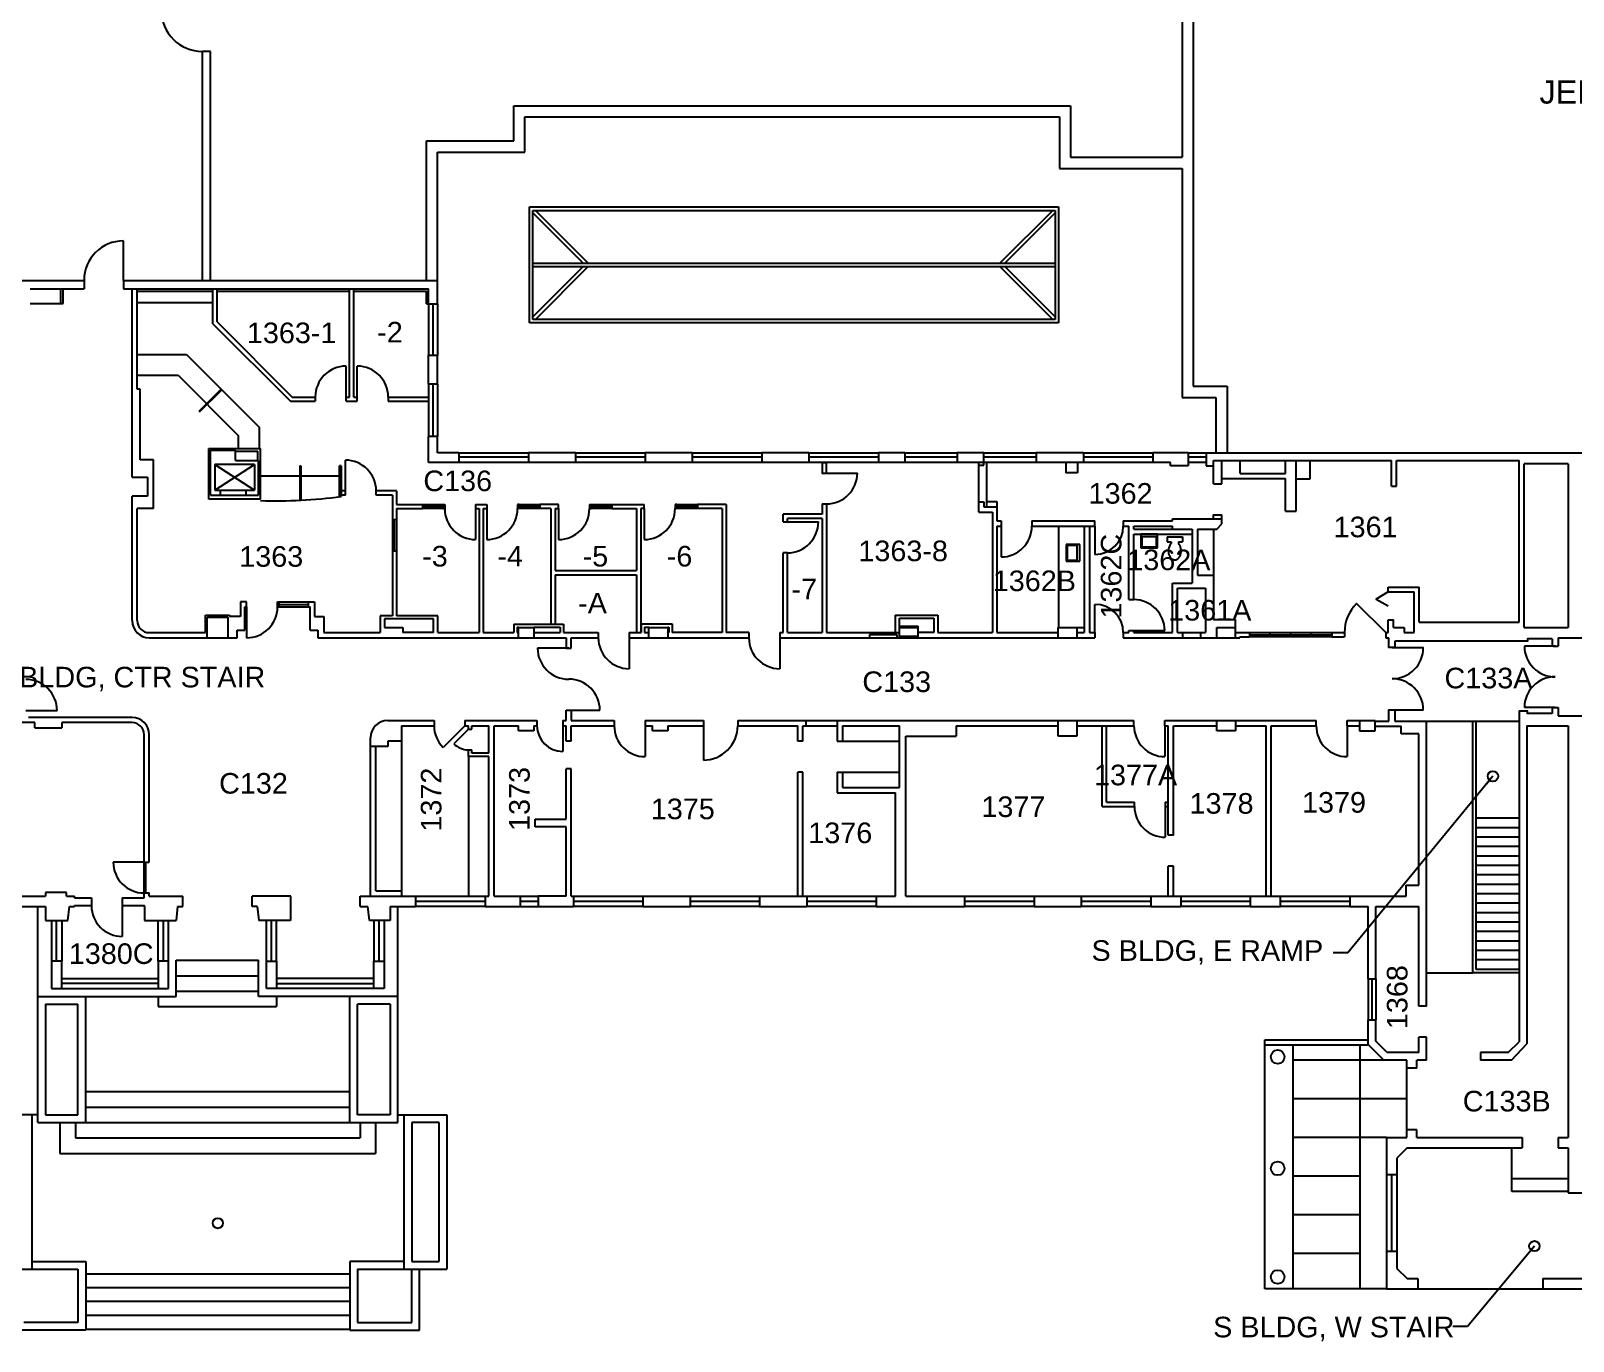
# Model space of a CAD drawing. Header units: inches. Extents: x -84 to 5907, y -479 to 3000.
# Drawn here: x 1310 to 3108, y -328 to 1199 of the extents above; entities that cross this region are included whole.
import ezdxf

# ---------------------------------------------------------------- set-up
doc = ezdxf.new("R2010")
doc.units = ezdxf.units.IN
doc.header["$LTSCALE"] = 48
doc.header["$MEASUREMENT"] = 0
doc.layers.get('0').update_dxf_attribs({"linetype": 'CONTINUOUS'})
doc.layers.get('Defpoints').update_dxf_attribs({"color": 31, "linetype": 'CONTINUOUS'})
for name, color, linetype in [('A-ANNO-RNUM', 4, 'CONTINUOUS'), ('A-ANNO-TEXT-STAIR', 4, 'CONTINUOUS'), ('A-DOOR', 2, 'CONTINUOUS'), ('A-FLOR-CASE', 3, 'CONTINUOUS'), ('A-FLOR-LEVL', 8, 'CONTINUOUS'), ('A-FLOR-PFIX', 2, 'CONTINUOUS'), ('A-FLOR-STRS', 2, 'CONTINUOUS'), ('A-GLAZ', 2, 'CONTINUOUS'), ('A-GLAZ-SILL', 1, 'CONTINUOUS'), ('A-ROOF-THIN', 8, 'CONTINUOUS'), ('A-SHAFT', 8, 'CONTINUOUS'), ('A-WALL-FULL', 6, 'CONTINUOUS'), ('L-PAVING', 8, 'CONTINUOUS')]:
    doc.layers.add(name, color=color, linetype=linetype)
doc.styles.add('ARIAL', font='arial.ttf')
doc.styles.get("Standard").update_dxf_attribs({"font": 'SIMPLEX'})
doc.dimstyles.new('DIM1-4', dxfattribs={"dimscale": 48, "dimtxt": 0.09375, "dimasz": 0.125, "dimexe": 0.125, "dimexo": 0.09375, "dimgap": 0.046875, "dimtad": 1, "dimdec": 4, "dimzin": 7, "dimdsep": 46, "dimlunit": 4, "dimtxsty": 'Standard', "dimblk": 'TICK', "dimcen": 2.25, "dimdle": 1.5, "dimadec": 0, "dimazin": 0, "dimtfac": 1, "dimtdec": 4, "dimtix": 1, "dimtofl": 0, "dimtmove": 2, "dimatfit": 3, "dimldrblk": 'TICK', "dimfxl": 1, "dimtolj": 1, "dimtzin": 0, "dimarcsym": 0})

# ---------------------------------------------------------------- blocks, each defined once
blk = doc.blocks.new('TICK')
at = {"linetype": 'Continuous'}
blk.add_line((0.99, 0), (-0.99, 0), dxfattribs=at)
at = {"color": 11}
blk.add_line((-0.22, -0.22), (0.22, 0.22), dxfattribs=at)

msp = doc.modelspace()

# ---------------------------------------------------------------- linework, layer by layer
at = {"layer": 'A-DOOR'}
for p, q in [((1417.9, 908.6), (1417.9, 954.6)), ((1677.4, 772.6), (1677.4, 808.6)), ((1690.4, 772.6), (1690.4, 808.6)), ((1676.5, 663.1), (1676.5, 699.1)), ((2237.4, 684), (2273.4, 684)), ((1828.3, 642.5), (1828.3, 606.5)), ((1841.3, 642.5), (1841.3, 606.5)), ((1925.1, 642.5), (1925.1, 606.5)), ((2024.9, 642.5), (2024.9, 606.5)), ((2191.9, 627), (2227.9, 627)), ((2440.9, 622.2), (2440.9, 586.3)), ((2550.4, 622.2), (2550.4, 589.2)), ((1561.4, 528), (1561.4, 492)), ((2550.4, 498), (2550.4, 531)), ((2889.4, 498), (2855.4, 532)), ((2007.4, 492), (2007.4, 456)), ((2182.9, 492), (2182.9, 456)), ((2595.7, 500.5), (2631.7, 500.5)), ((1936.9, 480), (1900.6, 480)), ((2897, 480.5), (2933.3, 480.5)), ((3086.9, 482.4), (3051, 482.4)), ((1304.1, 407.1), (1340.4, 407.1)), ((1936.9, 407.5), (1973.1, 407.5)), ((2897, 408), (2933.3, 408)), ((3086.9, 410.7), (3051, 410.7)), ((1815.9, 389.5), (1790.4, 364)), ((1819.9, 385.5), (1802.9, 368.5)), ((1929.9, 389.5), (1929.9, 359.5)), ((2025.9, 389.5), (2025.9, 353.5)), ((2093.9, 389.5), (2093.9, 349.5)), ((2631.9, 389.5), (2631.9, 353.5)), ((2844.4, 389.5), (2844.4, 353.5)), ((2632.4, 295.5), (2632.4, 259.5)), ((1441.9, 230.6), (1405.9, 230.6)), ((1416.4, 180), (1416.4, 144))]:
    msp.add_line(p, q, dxfattribs=at)
msp.add_lwpolyline([(2892.4, 545.4), (2878.3, 537.2), (2892.4, 529.1)], dxfattribs=at)
for centre, radius, start, end in [((1509.9, 1223.4), 48, 180, 270), ((1417.9, 908.6), 46, 90, 180), ((1677.4, 772.6), 36, 90, 180), ((1690.4, 772.6), 36, 0, 90), ((1676.5, 663.1), 36, 0, 90), ((2237.4, 684), 36, 270, 0), ((1828.3, 642.5), 36, 180, 270), ((1841.3, 642.5), 36, 270, 0), ((1925.1, 642.5), 36, 270, 360), ((2024.9, 642.5), 36, 270, 360), ((2191.9, 627), 36, 270, 0), ((2440.9, 622.2), 36, 270, 0), ((2550.4, 622.2), 33, 270, 0), ((1561.4, 528), 36, 270, 0), ((2550.4, 498), 33, 0, 90), ((2595.7, 500.5), 36, 0, 90), ((2889.4, 498), 48.1, 135, 180), ((2007.4, 492), 36, 180, 270), ((2182.9, 492), 36, 180, 270), ((1936.9, 480), 36.3, 180, 270), ((2897, 480.5), 36.2, 270, 0), ((3086.9, 482.4), 35.9, 180, 270), ((1304.1, 407.1), 36.3, 0, 90), ((1936.9, 407.5), 36.3, 0, 90), ((2897, 408), 36.2, 0, 90), ((3086.9, 410.7), 35.9, 90, 180), ((1815.9, 389.5), 36, 180, 225), ((1929.9, 389.5), 30, 180, 270), ((2025.9, 389.5), 36, 180, 270), ((2093.9, 389.5), 40, 270, 0), ((2631.9, 389.5), 36, 180, 270), ((2844.4, 389.5), 36, 180, 270), ((1819.9, 385.5), 24, 225, 270), ((2632.4, 295.5), 36, 180, 270), ((1441.9, 230.6), 36, 180, 270), ((1416.4, 180), 36, 180, 270)]:
    msp.add_arc(centre, radius, start, end, dxfattribs=at)
at = {"layer": 'A-FLOR-CASE'}
for p, q in [((1308.9, 881.6), (1344.4, 881.6)), ((1433.9, 882.6), (1521.9, 882.6)), ((1433.9, 822.1), (1491.3, 822.1)), ((1491.3, 822.1), (1576.4, 737.1)), ((1433.9, 798.1), (1481.4, 798.1)), ((1481.4, 798.1), (1552.1, 727.4)), ((1506.2, 756.3), (1531.6, 781.8)), ((1506.9, 755.6), (1532.4, 781.1)), ((1506.2, 756.3), (1506.9, 755.6)), ((1552.1, 712.6), (1552.1, 727.4)), ((1576.4, 712.6), (1576.4, 737.1)), ((1623.5, 692.6), (1624.5, 692.6)), ((1623.5, 692.6), (1623.5, 652.3)), ((1624.5, 692.6), (1624.5, 652.3)), ((1671.5, 692.6), (1669.5, 692.6)), ((1669.5, 656.4), (1669.5, 692.6)), ((1671.5, 692.6), (1671.5, 656.6)), ((1577.4, 680.6), (1623.5, 680.6)), ((1624.5, 680.6), (1669.5, 680.6)), ((2508.4, 504), (2508.4, 622.2)), ((1741.9, 371.5), (1741.9, 197)), ((2255.9, 371.5), (2322.4, 371.5)), ((1819.9, 353.5), (1819.9, 191)), ((2255.9, 335.5), (2322.4, 335.5))]:
    msp.add_line(p, q, dxfattribs=at)
msp.add_arc((1595, 1239.2), 587.6, 268.2868, 277.4868, dxfattribs=at)
at = {"layer": 'A-FLOR-LEVL'}
for p, q in [((2936.9, 395), (3044.9, 395)), ((2936.9, 101.6), (2990.9, 101.6))]:
    msp.add_line(p, q, dxfattribs=at)
at = {"layer": 'A-FLOR-PFIX'}
for p, q in [((2623.4, 612.7), (2604, 612.7)), ((2604, 612.7), (2604, 596.7)), ((2623.4, 596.7), (2623.4, 612.7)), ((2532.7, 600.8), (2516.7, 600.8)), ((2516.7, 600.8), (2516.7, 581.3)), ((2529.5, 599.7), (2517.8, 599.7)), ((2517.8, 599.7), (2517.8, 582.4)), ((2529.5, 582.4), (2529.5, 599.7)), ((2532.7, 581.3), (2532.7, 600.8)), ((2604, 596.7), (2623.4, 596.7)), ((2622.3, 609.6), (2605, 609.6)), ((2605, 609.6), (2605, 597.9)), ((2605, 597.9), (2622.3, 597.9)), ((2622.3, 597.9), (2622.3, 609.6)), ((2634.4, 609.8), (2652.4, 609.8)), ((2634.4, 609.8), (2634.4, 603.7)), ((2634.4, 603.7), (2639.2, 603.7)), ((2639.2, 603.7), (2639.2, 601.9)), ((2647.6, 603.7), (2647.6, 601.9)), ((2647.6, 603.7), (2652.4, 603.7)), ((2652.4, 609.8), (2652.4, 603.7)), ((2516.7, 581.3), (2532.7, 581.3)), ((2517.8, 582.4), (2529.5, 582.4))]:
    msp.add_line(p, q, dxfattribs=at)
for centre, radius, start, end in [((2646.9, 593.9), 11, 163.5183, 183.5158), ((2648, 593.6), 12.1, 144.4623, 163.5183), ((2644.8, 595.9), 8.25, 133.1625, 144.4623), ((2642, 595.9), 8.25, 35.5377, 46.8375), ((2639.7, 594.3), 11, 16.4817, 35.5377), ((2636.2, 593.2), 14.6, 0, 16.4817), ((2650.5, 593.2), 14.6, 180, 196.4817), ((2647, 592.2), 11, 196.4817, 215.5377), ((2644.8, 590.6), 8.25, 215.5377, 239.8906), ((2643.4, 588.2), 5.44, 239.8906, 300.1094), ((2642, 590.6), 8.25, 300.1094, 324.4623), ((2639.7, 592.2), 11, 324.4623, 343.5183), ((2636.2, 593.2), 14.6, 343.5183, 360)]:
    msp.add_arc(centre, radius, start, end, dxfattribs=at)
at = {"layer": 'A-FLOR-STRS'}
for p, q in [((3044.9, 281.6), (2994.9, 281.6)), ((3044.9, 270.6), (2994.9, 270.6)), ((3044.9, 259.6), (2994.9, 259.6)), ((3044.9, 248.6), (2994.9, 248.6)), ((3044.9, 237.6), (2994.9, 237.6)), ((3044.9, 226.6), (2994.9, 226.6)), ((3044.9, 215.6), (2994.9, 215.6)), ((3044.9, 204.6), (2994.9, 204.6)), ((3044.9, 193.6), (2994.9, 193.6)), ((3044.9, 182.6), (2994.9, 182.6)), ((1317.8, -72.9), (1317.8, 179)), ((1737.8, -72.9), (1737.8, 179)), ((3044.9, 171.6), (2994.9, 171.6)), ((3044.9, 160.6), (2994.9, 160.6)), ((3044.9, 149.6), (2994.9, 149.6)), ((3044.9, 138.6), (2994.9, 138.6)), ((3044.9, 127.6), (2994.9, 127.6)), ((1479.4, 116.1), (1575.4, 116.1)), ((1479.4, 74.1), (1479.4, 116.1)), ((1575.4, 74.1), (1575.4, 116.1)), ((3044.9, 116.6), (2994.9, 116.6)), ((1479.4, 98.1), (1575.4, 98.1)), ((1317.8, 74.1), (1479.4, 74.1)), ((1373.8, -72.9), (1373.8, 74.1)), ((1458.4, 74.1), (1458.4, 62.1)), ((1479.4, 80.1), (1575.4, 80.1)), ((1737.8, 74.1), (1575.4, 74.1)), ((1596.4, 74.1), (1596.4, 62.1)), ((1681.8, -72.9), (1681.8, 74.1)), ((1326.8, 65.1), (1364.8, 65.1)), ((1326.8, 65.1), (1326.8, -63.9)), ((1364.8, -63.9), (1364.8, 65.1)), ((1458.4, 62.1), (1596.4, 62.1)), ((1690.8, -63.9), (1690.8, 65.1)), ((1728.8, 65.1), (1690.8, 65.1)), ((1728.8, 65.1), (1728.8, -63.9)), ((1373.8, -36.9), (1681.8, -36.9)), ((1317.8, -63.9), (1260.8, -63.9)), ((1310.8, -63.9), (1310.8, -243.9)), ((1326.8, -63.9), (1364.8, -63.9)), ((1373.8, -54.9), (1681.8, -54.9)), ((1728.8, -63.9), (1690.8, -63.9)), ((1737.8, -63.9), (1794.8, -63.9)), ((1744.8, -63.9), (1744.8, -243.9)), ((1794.8, -63.9), (1794.8, -243.9)), ((1317.8, -72.9), (1737.8, -72.9)), ((1343.8, -72.9), (1343.8, -108.9)), ((1361.8, -72.9), (1361.8, -90.9)), ((1693.8, -72.9), (1693.8, -90.9)), ((1711.8, -72.9), (1711.8, -108.9)), ((1753.8, -72.9), (1753.8, -234.9)), ((1785.8, -72.9), (1753.8, -72.9)), ((1785.8, -234.9), (1785.8, -72.9)), ((1361.8, -90.9), (1693.8, -90.9)), ((3036.4, -153.4), (3036.4, -102.4)), ((1343.8, -108.9), (1711.8, -108.9)), ((3101.9, -138.4), (3036.4, -138.4)), ((3101.9, -153.4), (3036.4, -153.4)), ((1260.8, -243.9), (1364.8, -243.9)), ((1310.8, -234.9), (1373.8, -234.9)), ((1364.8, -243.9), (1364.8, -305.9)), ((1373.8, -234.9), (1373.8, -314.9)), ((1373.8, -249.4), (1681.8, -249.4)), ((1744.8, -234.9), (1681.8, -234.9)), ((1681.8, -234.9), (1681.8, -314.9)), ((1690.8, -243.9), (1794.8, -243.9)), ((1690.8, -243.9), (1690.8, -305.9)), ((1753.8, -234.9), (1785.8, -234.9)), ((1753.8, -305.9), (1753.8, -243.9)), ((1762.8, -314.9), (1762.8, -243.9)), ((1681.8, -265.5), (1373.8, -265.5)), ((1681.8, -281.6), (1373.8, -281.6)), ((1681.8, -297.8), (1373.8, -297.8)), ((1373.8, -314.9), (1292.8, -314.9)), ((1364.8, -305.9), (1301.8, -305.9)), ((1373.8, -313.9), (1681.8, -313.9)), ((1681.8, -314.9), (1762.8, -314.9)), ((1690.8, -305.9), (1753.8, -305.9))]:
    msp.add_line(p, q, dxfattribs=at)
msp.add_circle((1527.8, -190.3), 6, dxfattribs=at)
at = {"layer": 'A-GLAZ'}
for p, q in [((1778.6, 881.1), (1778.6, 821.1)), ((1778.6, 787.6), (1778.6, 726.6)), ((1808.9, 703.1), (1889.9, 703.1)), ((1944.9, 703.1), (2025.9, 703.1)), ((2080.9, 703.1), (2161.9, 703.1)), ((2216.9, 703.1), (2297.9, 703.1)), ((2328.9, 703.1), (2389.9, 703.1)), ((2420.9, 703.1), (2481.9, 703.1)), ((2536.9, 703.1), (2617.9, 703.1)), ((2658.9, 703.1), (2679.9, 703.1)), ((1733.8, 593.5), (1733.8, 629.5)), ((1766.3, 645), (1790.3, 645)), ((1879.3, 645), (1903.3, 645)), ((1963.1, 645), (1987.1, 645)), ((2062.9, 645), (2086.9, 645)), ((1599.4, 531), (1633.4, 531)), ((2730.4, 495.5), (2826.4, 495.5)), ((1758.4, 185), (1839.4, 185)), ((1880.4, 185), (1901.4, 185)), ((1942.4, 185), (2023.4, 185)), ((2078.4, 185), (2159.4, 185)), ((2214.4, 185), (2295.4, 185)), ((2398.4, 185), (2479.4, 185)), ((2534.4, 185), (2615.4, 185)), ((2650.4, 185), (2731.4, 185)), ((2766.4, 185), (2847.4, 185)), ((1339.8, 115.1), (1339.8, 162.6)), ((1464.4, 115.1), (1464.4, 162.6)), ((1590.4, 115.1), (1590.4, 162.6)), ((1715.8, 115.1), (1715.8, 162.6)), ((2873.3, 94.6), (2873.3, 46.6)), ((1458.4, 89.1), (1345.8, 89.1)), ((1596.4, 89.1), (1709.8, 89.1)), ((2896.3, -133.9), (2896.3, -223.4))]:
    msp.add_line(p, q, dxfattribs=at)
at = {"layer": 'A-GLAZ-SILL'}
for p, q in [((1773.4, 881.1), (1773.4, 821.1)), ((1783.9, 881.1), (1783.9, 821.1)), ((1773.4, 787.6), (1773.4, 726.6)), ((1783.9, 787.6), (1783.9, 726.6)), ((1808.9, 707.6), (1889.9, 707.6)), ((1944.9, 707.6), (2025.9, 707.6)), ((2080.9, 707.6), (2161.9, 707.6)), ((2216.9, 707.6), (2297.9, 707.6)), ((2328.9, 707.6), (2389.9, 707.6)), ((2420.9, 707.6), (2481.9, 707.6)), ((2536.9, 707.6), (2617.9, 707.6)), ((2658.9, 707.6), (2679.9, 707.6)), ((1889.9, 696.2), (1808.9, 696.2)), ((2025.9, 696.2), (1944.9, 696.2)), ((2161.9, 696.2), (2080.9, 696.2)), ((2297.9, 696.2), (2216.9, 696.2)), ((2389.9, 696.2), (2328.9, 696.2)), ((2481.9, 696.2), (2420.9, 696.2)), ((2617.9, 696.2), (2536.9, 696.2)), ((2679.9, 696.2), (2658.9, 696.2)), ((1766.3, 647.5), (1790.3, 647.5)), ((1879.3, 647.5), (1903.3, 647.5)), ((1963.1, 647.5), (1987.1, 647.5)), ((2062.9, 647.5), (2086.9, 647.5)), ((1731.3, 629.5), (1731.3, 593.5)), ((1736.3, 629.5), (1736.3, 593.5)), ((1790.3, 642.5), (1766.3, 642.5)), ((1903.3, 642.5), (1879.3, 642.5)), ((1987.1, 642.5), (1963.1, 642.5)), ((2086.9, 642.5), (2062.9, 642.5)), ((1597.4, 534), (1633.4, 534)), ((1597.4, 528), (1633.4, 528)), ((2730.4, 498), (2826.4, 498)), ((2826.4, 493), (2730.4, 493)), ((2754.4, 498), (2754.4, 493)), ((2778.4, 498), (2778.4, 493)), ((2802.4, 498), (2802.4, 493)), ((1758.4, 191), (1839.4, 191)), ((1880.4, 191), (1901.4, 191)), ((1942.4, 191), (2023.4, 191)), ((2078.4, 191), (2159.4, 191)), ((2214.4, 191), (2295.4, 191)), ((2398.4, 191), (2479.4, 191)), ((2534.4, 191), (2615.4, 191)), ((2650.4, 191), (2731.4, 191)), ((2766.4, 191), (2847.4, 191)), ((1333.8, 162.6), (1333.8, 115.1)), ((1345.8, 162.6), (1345.8, 115.1)), ((1458.4, 115.1), (1458.4, 162.6)), ((1470.4, 115.1), (1470.4, 162.6)), ((1584.4, 115.1), (1584.4, 162.6)), ((1596.4, 115.1), (1596.4, 162.6)), ((1709.8, 162.6), (1709.8, 115.1)), ((1721.8, 162.6), (1721.8, 115.1)), ((1839.4, 179), (1758.4, 179)), ((1880.4, 179), (1901.4, 179)), ((2023.4, 179), (1942.4, 179)), ((2159.4, 179), (2078.4, 179)), ((2295.4, 179), (2214.4, 179)), ((2479.4, 179), (2398.4, 179)), ((2615.4, 179), (2534.4, 179)), ((2731.4, 179), (2650.4, 179)), ((2847.4, 179), (2766.4, 179)), ((1345.8, 95.1), (1458.4, 95.1)), ((1709.8, 95.1), (1596.4, 95.1)), ((2868.8, 94.6), (2868.8, 46.6)), ((2877.8, 94.6), (2877.8, 46.6)), ((1345.8, 83.1), (1458.4, 83.1)), ((1709.8, 83.1), (1596.4, 83.1)), ((2890.3, -133.9), (2890.3, -223.4)), ((2902.3, -133.9), (2902.3, -223.4))]:
    msp.add_line(p, q, dxfattribs=at)
at = {"layer": 'A-ROOF-THIN'}
for p, q in [((2651.9, 1362.1), (2651.9, 1052.1)), ((2664.9, 1362.1), (2664.9, 785.1)), ((1872.9, 1071.1), (1872.9, 1112.1)), ((1872.9, 1112.1), (2521.9, 1112.1)), ((1885.9, 1058.1), (1885.9, 1099.1)), ((1885.9, 1099.1), (2508.9, 1099.1)), ((2508.9, 1099.1), (2508.9, 1039.1)), ((2521.9, 1112.1), (2521.9, 1052.1)), ((1770.9, 908.6), (1770.9, 1071.1)), ((1770.9, 1071.1), (1872.9, 1071.1)), ((1783.9, 908.6), (1783.9, 1058.1)), ((1783.9, 1058.1), (1885.9, 1058.1)), ((2521.9, 1052.1), (2651.9, 1052.1)), ((2508.9, 1039.1), (2651.9, 1039.1)), ((2651.9, 1039.1), (2651.9, 772.1)), ((1891.2, 994.1), (2507.9, 994.1)), ((1891.2, 859.1), (1891.2, 994.1)), ((1895.2, 863.1), (1895.2, 990.1)), ((1895.2, 990.1), (2503.9, 990.1)), ((1898, 990.1), (1959.5, 928.6)), ((2501.1, 990.1), (2439.6, 928.6)), ((2503.9, 990.1), (2503.9, 863.1)), ((2507.9, 994.1), (2507.9, 859.1)), ((1895.2, 987.3), (1953.9, 928.6)), ((2503.9, 987.3), (2445.2, 928.6)), ((1895.2, 928.6), (2503.9, 928.6)), ((1895.2, 865.9), (1953.9, 924.6)), ((1895.2, 924.6), (2503.9, 924.6)), ((1898, 863.1), (1959.5, 924.6)), ((2501.1, 863.1), (2439.6, 924.6)), ((2503.9, 865.9), (2445.2, 924.6)), ((2503.9, 863.1), (1895.2, 863.1)), ((2507.9, 859.1), (1891.2, 859.1)), ((2664.9, 785.1), (2704.4, 785.1)), ((2704.4, 785.1), (2704.4, 707.6)), ((2651.9, 772.1), (2691.4, 772.1)), ((2691.4, 772.1), (2691.4, 707.6))]:
    msp.add_line(p, q, dxfattribs=at)
at = {"layer": 'A-SHAFT'}
for p, q in [((1524.4, 664.1), (1570.4, 694.1)), ((1524.4, 694.1), (1570.4, 664.1))]:
    msp.add_line(p, q, dxfattribs=at)
at = {"layer": 'A-WALL-FULL'}
for p, q in [((1519.4, 1175.4), (1509.9, 1175.4)), ((1509.9, 908.6), (1509.9, 1175.4)), ((1519.4, 908.6), (1519.4, 1175.4)), ((1182.9, 908.6), (1371.9, 908.6)), ((1417.9, 908.6), (1783.9, 908.6)), ((1783.9, 881.1), (1783.9, 908.6)), ((1308.9, 898.6), (1371.9, 898.6)), ((1344.4, 898.6), (1344.4, 881.6)), ((1344.4, 881.6), (1347.4, 881.6)), ((1347.4, 881.6), (1347.4, 898.6)), ((1417.9, 898.6), (1773.4, 898.6)), ((1427.9, 679.1), (1427.9, 898.6)), ((1433.9, 781.6), (1433.9, 898.6)), ((1433.9, 896.1), (1521.9, 896.1)), ((1521.9, 858.1), (1521.9, 898.6)), ((1526.9, 860.2), (1526.9, 898.6)), ((1526.9, 896.1), (1681.4, 896.1)), ((1681.4, 772.6), (1681.4, 898.6)), ((1681.4, 897.6), (1681.4, 897.1)), ((1686.4, 772.6), (1686.4, 898.6)), ((1686.4, 896.1), (1770.9, 896.1)), ((1770.9, 881.1), (1770.9, 896.1)), ((1770.9, 881.1), (1783.9, 881.1)), ((1773.4, 881.1), (1773.4, 898.6)), ((1521.9, 858.1), (1612.4, 767.6)), ((1526.9, 860.2), (1614.5, 772.6)), ((1773.4, 787.6), (1773.4, 821.6)), ((1783.9, 821.1), (1773.4, 821.1)), ((1783.9, 787.6), (1783.9, 821.6)), ((1437.4, 781.6), (1433.9, 781.6)), ((1437.4, 699.6), (1437.4, 781.6)), ((1783.9, 787.6), (1773.4, 787.6)), ((1612.4, 767.6), (1641.4, 767.6)), ((1614.5, 772.6), (1641.4, 772.6)), ((1641.4, 772.6), (1641.4, 767.6)), ((1677.4, 767.6), (1677.4, 772.6)), ((1677.4, 772.6), (1681.4, 772.6)), ((1677.4, 767.6), (1690.4, 767.6)), ((1686.4, 772.6), (1690.4, 772.6)), ((1690.4, 767.6), (1690.4, 772.6)), ((1726.4, 772.6), (1726.4, 767.6)), ((1726.4, 772.6), (1773.4, 772.6)), ((1726.4, 767.6), (1773.4, 767.6)), ((1783.9, 726.6), (1773.4, 726.6)), ((1773.4, 696.2), (1773.4, 726.6)), ((1783.9, 707.6), (1783.9, 726.6)), ((1517.4, 712.6), (1577.4, 712.6)), ((1517.4, 653.4), (1517.4, 712.6)), ((1519.4, 710.6), (1548.4, 710.6)), ((1519.4, 658.1), (1519.4, 710.6)), ((1548.4, 698.6), (1548.4, 710.6)), ((1548.4, 709.6), (1574.4, 709.6)), ((1574.4, 698.6), (1574.4, 709.6)), ((1577.4, 653.4), (1577.4, 712.6)), ((1808.9, 707.6), (1783.9, 707.6)), ((1808.9, 707.6), (1808.9, 696.2)), ((1944.9, 707.6), (1889.9, 707.6)), ((1889.9, 707.6), (1889.9, 696.2)), ((1944.9, 707.6), (1944.9, 696.2)), ((2080.9, 707.6), (2025.9, 707.6)), ((2025.9, 707.6), (2025.9, 696.2)), ((2080.9, 707.6), (2080.9, 696.2)), ((2216.9, 707.6), (2161.9, 707.6)), ((2161.9, 707.6), (2161.9, 696.2)), ((2216.9, 707.6), (2216.9, 696.2)), ((2328.9, 707.6), (2297.9, 707.6)), ((2297.9, 707.6), (2297.9, 696.2)), ((2328.9, 707.6), (2328.9, 696.2)), ((2420.9, 707.6), (2389.9, 707.6)), ((2389.9, 707.6), (2389.9, 696.2)), ((2420.9, 693.2), (2420.9, 707.6)), ((2536.9, 707.6), (2481.9, 707.6)), ((2481.9, 707.6), (2481.9, 696.2)), ((2536.9, 707.6), (2536.9, 696.2)), ((2658.9, 707.6), (2617.9, 707.6)), ((2617.9, 707.6), (2617.9, 696.2)), ((2658.9, 707.6), (2658.9, 692.5)), ((2679.9, 707.6), (3197.9, 707.6)), ((2679.9, 707.6), (2679.9, 692.5)), ((1452.9, 699.6), (1437.4, 699.6)), ((1452.9, 642.6), (1452.9, 699.6)), ((1570.4, 694.1), (1524.4, 694.1)), ((1524.4, 694.1), (1524.4, 664.1)), ((1548.4, 698.6), (1575.4, 698.6)), ((1570.4, 694.1), (1570.4, 664.1)), ((1575.4, 658.1), (1575.4, 698.6)), ((1808.9, 696.2), (1773.4, 696.2)), ((1944.9, 696.2), (1889.9, 696.2)), ((2080.9, 696.2), (2025.9, 696.2)), ((2216.9, 696.2), (2161.9, 696.2)), ((2232.4, 696.2), (2237.4, 696.2)), ((2328.9, 696.2), (2297.9, 696.2)), ((2420.9, 696.2), (2389.9, 696.2)), ((2414.9, 638.5), (2414.9, 696.2)), ((2414.9, 693.2), (2420.9, 693.2)), ((2423.9, 696.2), (2423.9, 644.5)), ((2536.9, 696.2), (2481.9, 696.2)), ((2516.4, 696.2), (2516.4, 684.2)), ((2529.9, 684.2), (2516.4, 684.2)), ((2529.9, 696.2), (2529.9, 684.2)), ((2638.4, 696.2), (2617.9, 696.2)), ((2638.4, 692.5), (2638.4, 696.2)), ((2658.9, 692.5), (2638.4, 692.5)), ((2679.9, 692.5), (2688.4, 692.5)), ((2688.4, 698.6), (2896.1, 698.6)), ((2688.4, 671.5), (2688.4, 698.6)), ((2698.4, 671.5), (2698.4, 698.6)), ((2719.6, 683.6), (2719.6, 698.6)), ((2719.6, 683.6), (2772.6, 683.6)), ((2772.6, 683.6), (2772.6, 698.6)), ((2785.1, 639.6), (2785.1, 698.6)), ((2801.1, 677.4), (2801.1, 698.6)), ((2896.1, 668.6), (2896.1, 698.6)), ((2902.1, 668.6), (2902.1, 698.6)), ((2902.1, 698.6), (3044.9, 698.6)), ((3044.9, 510.4), (3044.9, 698.6)), ((3050.9, 504), (3050.9, 694.6)), ((3101.9, 694.6), (3050.9, 694.6)), ((3101.9, 694.6), (3101.9, 504)), ((1427.9, 679.1), (1445.9, 679.1)), ((1445.9, 679.1), (1445.9, 657.1)), ((2688.4, 671.5), (2698.4, 671.5)), ((2698.4, 677.6), (2772.6, 677.6)), ((2772.6, 639.6), (2772.6, 677.6)), ((2785.1, 677.4), (2801.1, 677.4)), ((2896.1, 668.6), (2902.1, 668.6)), ((1427.9, 512), (1427.9, 657.1)), ((1445.9, 657.1), (1427.9, 657.1)), ((1577.4, 653.4), (1517.4, 653.4)), ((1519.4, 658.1), (1575.4, 658.1)), ((1524.4, 664.1), (1570.4, 664.1)), ((1530.4, 664.1), (1530.4, 658.1)), ((1560.4, 664.1), (1560.4, 658.1)), ((1671.5, 663.1), (1671.5, 658.1)), ((1676.5, 663.1), (1671.5, 663.1)), ((1676.5, 658.1), (1671.5, 658.1)), ((1676.5, 658.1), (1676.5, 663.1)), ((1712.5, 658.1), (1712.5, 663.1)), ((1736.3, 663.1), (1712.5, 663.1)), ((1731.3, 658.1), (1712.5, 658.1)), ((1731.3, 658.1), (1731.3, 629.5)), ((1736.3, 663.1), (1736.3, 647.5)), ((1736.3, 647.5), (1766.3, 647.5)), ((1766.3, 647.5), (1766.3, 642.5)), ((1790.3, 647.5), (1792.3, 647.5)), ((1790.3, 647.5), (1790.3, 642.5)), ((1792.3, 647.5), (1792.3, 642.5)), ((1828.3, 647.5), (1828.3, 642.5)), ((1828.3, 647.5), (1841.3, 647.5)), ((1841.3, 647.5), (1841.3, 642.5)), ((1879.3, 647.5), (1877.3, 647.5)), ((1877.3, 647.5), (1877.3, 642.5)), ((1879.3, 647.5), (1879.3, 642.5)), ((1903.3, 647.5), (1903.3, 642.5)), ((1925.1, 647.5), (1903.3, 647.5)), ((1925.1, 642.5), (1925.1, 647.5)), ((1961.1, 647.5), (1961.1, 642.5)), ((1961.1, 647.5), (1963.1, 647.5)), ((1963.1, 647.5), (1963.1, 642.5)), ((1987.1, 647.5), (2024.9, 647.5)), ((1987.1, 647.5), (1987.1, 642.5)), ((2024.9, 642.5), (2024.9, 647.5)), ((2062.9, 647.5), (2060.9, 647.5)), ((2060.9, 647.5), (2060.9, 642.5)), ((2062.9, 647.5), (2062.9, 642.5)), ((2086.9, 647.5), (2086.9, 642.5)), ((2120.6, 647.5), (2086.9, 647.5)), ((2120.6, 647.5), (2120.6, 498)), ((2232.4, 648), (2237.4, 648)), ((2232.4, 648), (2232.4, 636)), ((2237.4, 648), (2237.4, 498)), ((2414.9, 650.5), (2420.9, 650.5)), ((2420.9, 650.5), (2420.9, 644.5)), ((2423.9, 651), (2435.9, 651)), ((2435.9, 651), (2435.9, 628.2)), ((1433.9, 512), (1433.9, 642.6)), ((1452.9, 642.6), (1433.9, 642.6)), ((1736.3, 629.5), (1731.3, 629.5)), ((1736.3, 642.5), (1736.3, 629.5)), ((1736.3, 642.5), (1766.3, 642.5)), ((1790.3, 642.5), (1792.3, 642.5)), ((1828.3, 642.5), (1832.3, 642.5)), ((1832.3, 642.5), (1832.3, 498)), ((1837.3, 642.5), (1841.3, 642.5)), ((1837.3, 642.5), (1837.3, 498)), ((1879.3, 642.5), (1877.3, 642.5)), ((1916.1, 642.5), (1903.3, 642.5)), ((1916.1, 642.5), (1916.1, 508)), ((1921.1, 642.5), (1925.1, 642.5)), ((1921.1, 642.5), (1921.1, 570.5)), ((1961.1, 642.5), (1963.1, 642.5)), ((1987.1, 642.5), (2015.9, 642.5)), ((2015.9, 642.5), (2015.9, 570.5)), ((2024.9, 642.5), (2020.9, 642.5)), ((2020.9, 642.5), (2020.9, 498)), ((2062.9, 642.5), (2060.9, 642.5)), ((2115.6, 642.5), (2086.9, 642.5)), ((2115.6, 642.5), (2115.6, 498)), ((2232.4, 636), (2186.9, 636)), ((2186.9, 627), (2186.9, 636)), ((2232.4, 631), (2191.9, 631)), ((2191.9, 627), (2191.9, 631)), ((2232.4, 631), (2232.4, 498)), ((2414.9, 638.5), (2430.9, 638.5)), ((2420.9, 644.5), (2435.9, 644.5)), ((2430.9, 638.5), (2430.9, 498)), ((2640.7, 628.2), (2640.7, 630.7)), ((2640.7, 630.7), (2698.4, 630.7)), ((2698.4, 624.7), (2698.4, 635.5)), ((2772.6, 639.6), (2785.1, 639.6)), ((2186.9, 627), (2191.9, 627)), ((2435.9, 628.2), (2440.9, 628.2)), ((2435.9, 622.2), (2440.9, 622.2)), ((2435.9, 622.2), (2435.9, 498)), ((2440.9, 628.2), (2440.9, 622.2)), ((2476.9, 628.2), (2476.9, 622.2)), ((2476.9, 628.2), (2550.4, 628.2)), ((2476.9, 622.2), (2550.4, 622.2)), ((2537.9, 622.2), (2537.9, 498)), ((2543.9, 622.2), (2543.9, 498)), ((2550.4, 622.2), (2550.4, 628.2)), ((2583.4, 628.2), (2583.4, 622.2)), ((2583.4, 628.2), (2640.7, 628.2)), ((2583.4, 622.2), (2589.7, 622.2)), ((2589.7, 536.5), (2589.7, 622.2)), ((2595.7, 622.2), (2640.7, 622.2)), ((2595.7, 618.7), (2595.7, 622.2)), ((2595.7, 618.7), (2663.9, 618.7)), ((2595.7, 612.7), (2663.9, 612.7)), ((2595.7, 536.5), (2595.7, 612.7)), ((2640.7, 618.7), (2640.7, 622.2)), ((2663.9, 618.7), (2663.9, 555.8)), ((2669.9, 618.7), (2692.4, 618.7)), ((2669.9, 618.7), (2669.9, 564.8)), ((2688.4, 618.7), (2688.4, 513.2)), ((2692.4, 618.7), (2698.4, 624.7)), ((1731.3, 593.5), (1736.3, 593.5)), ((1731.3, 593.5), (1731.3, 517.5)), ((1736.3, 593.5), (1736.3, 517.5)), ((2191.9, 591), (2186.9, 591)), ((2186.9, 498), (2186.9, 591)), ((2191.9, 498), (2191.9, 591)), ((1921.1, 570.5), (2015.9, 570.5)), ((1921.1, 565.5), (2015.9, 565.5)), ((1921.1, 565.5), (1921.1, 508)), ((2015.9, 565.5), (2015.9, 498)), ((2669.9, 564.8), (2688.4, 564.8)), ((2640.7, 498), (2640.7, 555.8)), ((2640.7, 555.8), (2663.9, 555.8)), ((2646.7, 549.8), (2679.4, 549.8)), ((2646.7, 498), (2646.7, 549.8)), ((2679.4, 549.8), (2679.4, 498)), ((2892.4, 545.4), (2892.4, 550.9)), ((2892.4, 550.9), (2928.4, 550.9)), ((2892.4, 545.4), (2922.4, 545.4)), ((2922.4, 498), (2922.4, 545.4)), ((2928.4, 510.4), (2928.4, 550.9)), ((1561.4, 534), (1554.4, 534)), ((1554.4, 534), (1554.4, 517)), ((1559.4, 528), (1561.4, 528)), ((1559.4, 501), (1559.4, 528)), ((1561.4, 528), (1561.4, 534)), ((1597.4, 528), (1597.4, 534)), ((1599.4, 528), (1599.4, 534)), ((1633.4, 534), (1640.4, 534)), ((1633.4, 528), (1633.4, 534)), ((1633.4, 528), (1635.4, 528)), ((1635.4, 501), (1635.4, 528)), ((1640.4, 534), (1640.4, 517)), ((2589.7, 536.5), (2595.7, 536.5)), ((1513.4, 518.4), (1541.4, 518.4)), ((1513.4, 498), (1513.4, 518.4)), ((1515.4, 492), (1515.4, 516)), ((1515.4, 516), (1539.4, 516)), ((1539.4, 516), (1539.4, 492)), ((1541.4, 518.4), (1541.4, 517)), ((1554.4, 517), (1541.4, 517)), ((1640.4, 517), (1651.4, 517)), ((1651.4, 517), (1651.4, 498)), ((1731.3, 517.5), (1717, 517.5)), ((1717, 517.5), (1717, 498)), ((1779.4, 514), (1722, 514)), ((1722, 514), (1722, 504)), ((1722, 504), (1743.4, 504)), ((1784.4, 517.5), (1736.3, 517.5)), ((1743.4, 504), (1743.4, 498)), ((1779.4, 498), (1779.4, 514)), ((1784.4, 498), (1784.4, 517.5)), ((1873, 508), (1873, 498)), ((1873, 508), (1930.9, 508)), ((1876.8, 504.2), (1876.8, 498)), ((1876.8, 504.2), (1878.4, 504.2)), ((1878.4, 492), (1878.4, 504)), ((1878.4, 504), (1896.4, 504)), ((1896.4, 504.2), (1927.1, 504.2)), ((1896.4, 504), (1896.4, 492)), ((1927.1, 504.2), (1927.1, 498)), ((1930.9, 508), (1930.9, 498)), ((2021.5, 508.2), (2057.5, 508.2)), ((2021.5, 508.2), (2021.5, 498)), ((2025.3, 504.4), (2025.3, 498.2)), ((2025.3, 504.4), (2030.4, 504.4)), ((2030.4, 492), (2030.4, 504)), ((2030.4, 504), (2052.4, 504)), ((2052.4, 504.4), (2053.8, 504.4)), ((2052.4, 504), (2052.4, 492)), ((2053.8, 504.4), (2053.8, 498.2)), ((2057.5, 508.2), (2057.5, 498)), ((2317.4, 518.5), (2367.4, 518.5)), ((2317.4, 518.5), (2317.4, 498)), ((2322.4, 492), (2322.4, 515)), ((2322.4, 515), (2362.4, 515)), ((2322.4, 505.5), (2344.4, 505.5)), ((2322.4, 504), (2344.4, 504)), ((2344.4, 492), (2344.4, 505.5)), ((2362.4, 515), (2362.4, 498)), ((2367.4, 518.5), (2367.4, 498)), ((2507.4, 492), (2507.4, 504)), ((2507.4, 504), (2537.9, 504)), ((2529.4, 504), (2529.4, 492)), ((2688.4, 513.2), (2714.4, 513.2)), ((2692.4, 492), (2692.4, 504)), ((2692.4, 504), (2714.4, 504)), ((2714.4, 492), (2714.4, 513.2)), ((2892.4, 512.9), (2898.4, 512.9)), ((2892.4, 498), (2892.4, 512.9)), ((2898.4, 504), (2898.4, 512.9)), ((2898.4, 504), (2910.9, 504)), ((2910.9, 504), (2910.9, 498)), ((2928.4, 510.4), (3044.9, 510.4)), ((3050.9, 504), (3101.9, 504)), ((1447.9, 498), (1513.4, 498)), ((1447.9, 492), (1550.4, 492)), ((1550.4, 492), (1550.4, 501)), ((1550.4, 501), (1559.4, 501)), ((1635.4, 501), (1644.4, 501)), ((1644.4, 501), (1644.4, 492)), ((1644.4, 492), (1933.9, 492)), ((1651.4, 498), (1717, 498)), ((1779.4, 498), (1743.4, 498)), ((1784.4, 498), (1832.3, 498)), ((1837.3, 498), (1873, 498)), ((1876.8, 498), (1878.4, 498)), ((1896.4, 498), (1927.1, 498)), ((1930.9, 498), (1971.4, 498)), ((1933.9, 492), (1933.9, 480)), ((1939.9, 480), (1939.9, 492)), ((1939.9, 492), (1971.4, 492)), ((1971.4, 498), (1971.4, 492)), ((2007.4, 498), (2021.5, 498)), ((2007.4, 498), (2007.4, 492)), ((2007.4, 492), (2146.9, 492)), ((2025.3, 498.2), (2030.4, 498.2)), ((2052.4, 498.2), (2053.8, 498.2)), ((2115.6, 498), (2057.5, 498)), ((2146.9, 498), (2120.6, 498)), ((2146.9, 498), (2146.9, 492)), ((2182.9, 498), (2182.9, 492)), ((2182.9, 498), (2186.9, 498)), ((2182.9, 492), (2550.4, 492)), ((2191.9, 498), (2232.4, 498)), ((2237.4, 498), (2322.4, 498)), ((2287.4, 496), (2287.4, 492)), ((2287.4, 496), (2319.4, 496)), ((2319.4, 496), (2319.4, 492)), ((2344.4, 493.5), (2322.4, 493.5)), ((2362.4, 498), (2344.4, 498)), ((2367.4, 498), (2430.9, 498)), ((2435.9, 498), (2507.4, 498)), ((2529.4, 498), (2537.9, 498)), ((2543.9, 498), (2550.4, 498)), ((2550.4, 498), (2550.4, 492)), ((2583.4, 498), (2583.4, 492)), ((2583.4, 498), (2589.7, 498)), ((2583.4, 492), (2719.3, 492)), ((2589.7, 498), (2589.7, 500.5)), ((2589.7, 500.5), (2595.7, 500.5)), ((2595.7, 498), (2595.7, 500.5)), ((2595.7, 498), (2640.7, 498)), ((2646.7, 498), (2679.4, 498)), ((2652.4, 498), (2652.4, 492)), ((2673.4, 498), (2673.4, 492)), ((2714.4, 498), (2730.4, 498)), ((2719.3, 492), (2719.3, 493)), ((2719.3, 493), (2730.4, 493)), ((2730.4, 498), (2730.4, 493)), ((2826.4, 498), (2826.4, 493)), ((2826.4, 498), (2841.4, 498)), ((2826.4, 493), (2841.4, 493)), ((2841.4, 498), (2841.4, 493)), ((2889.4, 498), (2889.4, 492)), ((2889.4, 498), (2892.4, 498)), ((2889.4, 492), (2892.9, 492)), ((2910.9, 498), (2922.4, 498)), ((3083.6, 490.9), (3083.6, 482.4)), ((3090.4, 492), (3120.8, 492)), ((3090.4, 492), (3090.4, 482.4)), ((1933.9, 480), (1939.9, 480)), ((3084.4, 482.4), (3090.4, 482.4)), ((1427.9, 399.1), (1307.1, 399.1)), ((1933.9, 407.5), (1939.9, 407.5)), ((1933.9, 395.5), (1933.9, 407.5)), ((1939.9, 407.5), (1939.9, 395.5)), ((3044.9, 406.6), (3044.9, 21.3)), ((3083.6, 410.7), (3083.6, 403.6)), ((3084.4, 410.7), (3090.4, 410.7)), ((3090.4, 410.7), (3090.4, 400.9)), ((3090.4, 400.9), (3129.9, 400.9)), ((1314.4, 393.1), (1201.4, 393.1)), ((1314.4, 387.1), (1314.4, 393.1)), ((1314.4, 387.1), (1345.9, 387.1)), ((1345.9, 393.1), (1345.9, 387.1)), ((1427.9, 393.1), (1345.9, 393.1)), ((1441.9, 189), (1441.9, 379.1)), ((1447.9, 230.6), (1447.9, 379.1)), ((1725.9, 395.5), (1779.9, 395.5)), ((1741.9, 389.5), (1741.9, 371.5)), ((1741.9, 389.5), (1779.9, 389.5)), ((1779.9, 395.5), (1779.9, 389.5)), ((1815.9, 395.5), (1899.9, 395.5)), ((1815.9, 395.5), (1815.9, 389.5)), ((1815.9, 389.5), (1819.9, 389.5)), ((1819.9, 385.5), (1819.9, 389.5)), ((1819.9, 385.5), (1823.9, 385.5)), ((1823.9, 389.5), (1843.9, 389.5)), ((1823.9, 385.5), (1823.9, 389.5)), ((1843.9, 357.5), (1843.9, 389.5)), ((1849.9, 389.5), (1878.4, 389.5)), ((1849.9, 191), (1849.9, 389.5)), ((1878.4, 383.5), (1878.4, 389.5)), ((1896.4, 383.5), (1878.4, 383.5)), ((1896.4, 389.5), (1896.4, 383.5)), ((1896.4, 389.5), (1899.9, 389.5)), ((1899.9, 395.5), (1899.9, 389.5)), ((1929.9, 395.5), (1933.9, 395.5)), ((1929.9, 395.5), (1929.9, 389.5)), ((1929.9, 389.5), (1933.9, 389.5)), ((1933.9, 371.5), (1933.9, 389.5)), ((1939.9, 395.5), (1989.9, 395.5)), ((1939.9, 371.5), (1939.9, 389.5)), ((1939.9, 389.5), (1989.9, 389.5)), ((1989.9, 395.5), (1989.9, 389.5)), ((2025.9, 395.5), (2093.9, 395.5)), ((2025.9, 395.5), (2025.9, 389.5)), ((2025.9, 389.5), (2034.4, 389.5)), ((2034.4, 383.5), (2034.4, 389.5)), ((2052.4, 383.5), (2034.4, 383.5)), ((2052.4, 389.5), (2052.4, 383.5)), ((2052.4, 389.5), (2093.9, 389.5)), ((2093.9, 395.5), (2093.9, 389.5)), ((2133.9, 395.5), (2595.9, 395.5)), ((2133.9, 395.5), (2133.9, 389.5)), ((2133.9, 389.5), (2203.9, 389.5)), ((2203.9, 371.5), (2203.9, 389.5)), ((2209.9, 371.5), (2209.9, 389.5)), ((2209.9, 389.5), (2249.9, 389.5)), ((2213.9, 389.5), (2213.9, 395.5)), ((2249.9, 395.5), (2249.9, 371.5)), ((2255.9, 389.5), (2255.9, 371.5)), ((2255.9, 389.5), (2322.4, 389.5)), ((2322.4, 317.5), (2322.4, 389.5)), ((2388.4, 389.5), (2388.4, 377.5)), ((2388.4, 389.5), (2507.4, 389.5)), ((2507.4, 377.5), (2507.4, 395.5)), ((2529.4, 395.5), (2529.4, 377.5)), ((2529.4, 389.5), (2595.9, 389.5)), ((2558.9, 295.5), (2558.9, 389.5)), ((2563.9, 300.5), (2563.9, 389.5)), ((2595.9, 389.5), (2595.9, 395.5)), ((2631.9, 389.5), (2631.9, 395.5)), ((2631.9, 395.5), (2808.4, 395.5)), ((2631.9, 389.5), (2635.9, 389.5)), ((2635.9, 262), (2635.9, 389.5)), ((2641.9, 262), (2641.9, 389.5)), ((2641.9, 389.5), (2692.4, 389.5)), ((2692.4, 383.5), (2692.4, 395.5)), ((2714.4, 383.5), (2692.4, 383.5)), ((2714.4, 395.5), (2714.4, 383.5)), ((2714.4, 389.5), (2749.9, 389.5)), ((2749.9, 191), (2749.9, 389.5)), ((2755.9, 191), (2755.9, 389.5)), ((2755.9, 389.5), (2808.4, 389.5)), ((2808.4, 389.5), (2808.4, 395.5)), ((2844.4, 395.5), (2876.9, 395.5)), ((2844.4, 389.5), (2844.4, 395.5)), ((2844.4, 389.5), (2858.9, 389.5)), ((2858.9, 395.5), (2858.9, 383.5)), ((2858.9, 383.5), (2876.9, 383.5)), ((2876.9, 383.5), (2876.9, 395.5)), ((2876.9, 395), (2892.9, 395)), ((2876.9, 389), (2907.4, 389)), ((2900.1, 395), (2936.9, 395)), ((2907.4, 380), (2907.4, 389)), ((2927.9, 380), (2907.4, 380)), ((2927.9, 203.6), (2927.9, 380)), ((2936.9, 62.6), (2936.9, 395)), ((2990.9, 101.6), (2990.9, 395)), ((2994.9, 105.6), (2994.9, 395)), ((3053.9, 389.5), (3053.9, 18.6)), ((3053.9, 389.5), (3101.9, 389.5)), ((3101.9, 389.5), (3101.9, -90.4)), ((1705.9, 191), (1705.9, 375.5)), ((1725.9, 365.5), (1705.9, 365.5)), ((1711.9, 197), (1711.9, 365.5)), ((1725.9, 371.5), (1725.9, 365.5)), ((1741.9, 371.5), (1725.9, 371.5)), ((1819.9, 361.5), (1823.9, 361.5)), ((1819.9, 353.5), (1819.9, 361.5)), ((1823.9, 357.5), (1823.9, 361.5)), ((1939.9, 371.5), (1933.9, 371.5)), ((2209.9, 371.5), (2203.9, 371.5)), ((2249.9, 371.5), (2255.9, 371.5)), ((2329.9, 377.5), (2388.4, 377.5)), ((2329.9, 191), (2329.9, 377.5)), ((2529.4, 377.5), (2507.4, 377.5)), ((1843.9, 353.5), (1819.9, 353.5)), ((1843.9, 357.5), (1823.9, 357.5)), ((1843.9, 191), (1843.9, 353.5)), ((1939.9, 339.1), (1933.9, 339.1)), ((1933.9, 280.6), (1933.9, 339.1)), ((1939.9, 191), (1939.9, 339.1)), ((2209.9, 335.5), (2203.9, 335.5)), ((2203.9, 191), (2203.9, 335.5)), ((2209.9, 191), (2209.9, 335.5)), ((2249.9, 335.5), (2249.9, 311.5)), ((2249.9, 335.5), (2255.9, 335.5)), ((2255.9, 335.5), (2255.9, 317.5)), ((2249.9, 311.5), (2317.9, 311.5)), ((2255.9, 317.5), (2322.4, 317.5)), ((2317.9, 191), (2317.9, 311.5)), ((2558.9, 295.5), (2596.4, 295.5)), ((2563.9, 300.5), (2596.4, 300.5)), ((2596.4, 295.5), (2596.4, 300.5)), ((2632.4, 300.5), (2632.4, 295.5)), ((2632.4, 300.5), (2635.9, 300.5)), ((2632.4, 295.5), (2635.9, 295.5)), ((1897.9, 280.6), (1933.9, 280.6)), ((1897.9, 271.6), (1897.9, 280.6)), ((1933.9, 271.6), (1897.9, 271.6)), ((1933.9, 191), (1933.9, 271.6)), ((2641.9, 262), (2635.9, 262)), ((1441.9, 230.6), (1447.9, 230.6)), ((1443.9, 194.6), (1443.9, 230.6)), ((2641.9, 226), (2635.9, 226)), ((2635.9, 191), (2635.9, 226)), ((2641.9, 191), (2641.9, 226)), ((2913.4, 203.6), (2927.9, 203.6)), ((2913.4, 191), (2913.4, 203.6)), ((1295.9, 191), (1326.8, 191)), ((1326.8, 195), (1326.8, 191)), ((1351.4, 195), (1326.8, 195)), ((1351.4, 191), (1351.4, 195)), ((1351.4, 191), (1360.9, 191)), ((1360.9, 189), (1360.9, 191)), ((1360.9, 189), (1380.4, 189)), ((1360.9, 180), (1380.4, 180)), ((1360.9, 179), (1360.9, 180)), ((1380.4, 189), (1380.4, 180)), ((1416.4, 189), (1441.9, 189)), ((1416.4, 189), (1416.4, 180)), ((1441.9, 194.6), (1447.9, 194.6)), ((1447.9, 191), (1447.9, 194.6)), ((1447.9, 191), (1486.9, 191)), ((1486.9, 179), (1486.9, 191)), ((1567.9, 179), (1567.9, 191)), ((1612.9, 191), (1567.9, 191)), ((1612.9, 179), (1612.9, 191)), ((1693.9, 191), (1758.4, 191)), ((1693.9, 179), (1693.9, 191)), ((1711.9, 197), (1741.9, 197)), ((1741.9, 197), (1741.9, 191)), ((1758.4, 191), (1758.4, 179)), ((1839.4, 191), (1843.9, 191)), ((1839.4, 191), (1839.4, 179)), ((1939.9, 191), (1942.4, 191)), ((1942.4, 191), (1942.4, 179)), ((2023.4, 191), (2078.4, 191)), ((2023.4, 191), (2023.4, 179)), ((2078.4, 191), (2078.4, 179)), ((2159.4, 191), (2214.4, 191)), ((2159.4, 191), (2159.4, 179)), ((2214.4, 191), (2214.4, 179)), ((2295.4, 191), (2317.9, 191)), ((2295.4, 191), (2295.4, 179)), ((2329.9, 191), (2398.4, 191)), ((2398.4, 191), (2398.4, 179)), ((2479.4, 191), (2534.4, 191)), ((2479.4, 191), (2479.4, 179)), ((2534.4, 191), (2534.4, 179)), ((2615.4, 191), (2650.4, 191)), ((2615.4, 191), (2615.4, 179)), ((2650.4, 191), (2650.4, 179)), ((2731.4, 191), (2766.4, 191)), ((2731.4, 191), (2731.4, 179)), ((2766.4, 191), (2766.4, 179)), ((2847.4, 191), (2913.4, 191)), ((2847.4, 191), (2847.4, 179)), ((1173.9, 179), (1326.8, 179)), ((1326.8, 179), (1326.8, 162.6)), ((1326.8, 162.6), (1352.8, 162.6)), ((1352.8, 162.6), (1354.8, 179)), ((1354.8, 179), (1360.9, 179)), ((1442.2, 162.6), (1479.1, 162.6)), ((1480.9, 179), (1479.1, 162.6)), ((1480.9, 179), (1486.9, 179)), ((1573.8, 179), (1567.9, 179)), ((1573.8, 179), (1575.7, 162.6)), ((1612.6, 162.6), (1575.7, 162.6)), ((1612.6, 179), (1612.6, 162.6)), ((1693.9, 179), (1702.8, 179)), ((1704.8, 162.6), (1702.8, 179)), ((1728.8, 162.6), (1704.8, 162.6)), ((1728.8, 179), (1758.4, 179)), ((1728.8, 179), (1728.8, 162.6)), ((1839.4, 179), (1880.4, 179)), ((1901.4, 179), (1942.4, 179)), ((2023.4, 179), (2078.4, 179)), ((2159.4, 179), (2214.4, 179)), ((2295.4, 179), (2398.4, 179)), ((2479.4, 179), (2534.4, 179)), ((2615.4, 179), (2650.4, 179)), ((2731.4, 179), (2766.4, 179)), ((2847.4, 179), (2868.8, 179)), ((2868.8, 94.6), (2868.8, 179)), ((2877.8, 94.6), (2877.8, 179)), ((2877.8, 179), (2927.9, 179)), ((2927.9, 62.6), (2927.9, 179)), ((1345.8, 115.1), (1333.8, 115.1)), ((1333.8, 115.1), (1333.8, 83.1)), ((1345.8, 83.1), (1345.8, 115.1)), ((1458.4, 115.1), (1458.4, 83.1)), ((1470.4, 115.1), (1458.4, 115.1)), ((1470.4, 83.1), (1470.4, 115.1)), ((1584.4, 83.1), (1584.4, 115.1)), ((1584.4, 115.1), (1596.4, 115.1)), ((1596.4, 115.1), (1596.4, 83.1)), ((1709.8, 115.1), (1721.8, 115.1)), ((1709.8, 83.1), (1709.8, 115.1)), ((1721.8, 115.1), (1721.8, 83.1)), ((2868.8, 94.6), (2877.8, 94.6)), ((3044.9, 101.6), (2990.9, 101.6)), ((3044.9, 105.6), (2994.9, 105.6)), ((1333.8, 83.1), (1345.8, 83.1)), ((1458.4, 83.1), (1470.4, 83.1)), ((1596.4, 83.1), (1584.4, 83.1)), ((1721.8, 83.1), (1709.8, 83.1)), ((2936.9, 62.6), (2927.9, 62.6)), ((2868.8, 46.6), (2877.8, 46.6)), ((2868.8, 18), (2868.8, 46.6)), ((2877.8, 21.7), (2877.8, 46.6)), ((2887.2, -0.4), (2868.8, 18)), ((2890.9, 8.6), (2877.8, 21.7)), ((2936.9, 26.6), (2927.9, 26.6)), ((2927.9, 8.6), (2927.9, 26.6)), ((2936.9, -0.4), (2936.9, 26.6)), ((3032.2, 8.6), (3044.9, 21.3)), ((3035.9, -0.4), (3053.9, 18.6)), ((2927.9, 8.6), (2890.9, 8.6)), ((2999.9, 8.6), (2999.9, -0.4)), ((3032.2, 8.6), (2999.9, 8.6)), ((2913.8, -0.4), (2887.2, -0.4)), ((2913.8, -9.4), (2913.8, -0.4)), ((2925.8, -9.4), (2913.8, -9.4)), ((2925.8, -9.4), (2925.8, -0.4)), ((2936.9, -0.4), (2925.8, -0.4)), ((3035.9, -0.4), (2999.9, -0.4)), ((2925.8, -81.4), (2913.8, -81.4)), ((2913.8, -90.4), (2913.8, -81.4)), ((2925.8, -90.4), (2925.8, -81.4)), ((2890.3, -90.4), (2890.3, -133.9)), ((2890.3, -90.4), (2913.8, -90.4)), ((2914.3, -102.4), (2902.3, -114.4)), ((2914.3, -102.4), (3048.4, -102.4)), ((2925.8, -90.4), (3048.4, -90.4)), ((3048.4, -90.4), (3048.4, -102.4)), ((3090.4, -90.4), (3101.9, -90.4)), ((3090.4, -90.4), (3090.4, -102.4)), ((3090.4, -102.4), (3101.9, -102.4)), ((3101.9, -102.4), (3101.9, -154.9)), ((2902.3, -114.4), (2902.3, -133.9)), ((2902.3, -133.9), (2890.3, -133.9)), ((3101.9, -154.9), (3413.3, -154.9)), ((2890.3, -223.4), (2890.3, -266.9)), ((2902.3, -223.4), (2890.3, -223.4)), ((2902.3, -223.4), (2902.3, -242.9)), ((2902.3, -242.9), (2914.3, -254.9)), ((2890.3, -266.9), (3126.4, -266.9)), ((2914.3, -254.9), (2926.7, -254.9)), ((2926.7, -254.9), (2926.7, -266.9)), ((3072.4, -254.9), (3126.4, -254.9)), ((3072.4, -254.9), (3072.4, -266.9))]:
    msp.add_line(p, q, dxfattribs=at)
for points in [[(1371.9, 908.6), (1371.9, 898.6)], [(1417.9, 908.6), (1417.9, 898.6)], [(2232.4, 696.2), (2232.4, 684), (2237.4, 684), (2237.4, 696.2)], [(2688.4, 630.7), (2688.4, 635.5), (2698.4, 635.5)], [(2900.1, 487.9), (2900.1, 480.5), (2892.9, 480.5), (2892.9, 492)], [(3083.6, 490.9), (3054.6, 490.9), (3054.6, 487.9), (2900.1, 487.9)], [(2892.9, 395), (2892.9, 408), (2900.1, 408), (2900.1, 395)], [(3083.6, 403.6), (3054.6, 403.6), (3054.6, 406.6), (3044.7, 406.6)], [(1416.4, 180), (1441.9, 180), (1441.9, 179), (1442.2, 179), (1442.2, 162.6)], [(1849.9, 191), (1880.4, 191), (1880.4, 179)], [(1933.9, 191), (1901.4, 191), (1901.4, 179)]]:
    msp.add_lwpolyline(points, dxfattribs=at)
for centre in [(2763.4, 3.6), (2763.4, -126.4), (2763.4, -252.9)]:
    msp.add_circle(centre, 8, dxfattribs=at)
for centre, radius, start, end in [((1447.9, 512), 20, 180, 270), ((1447.9, 512), 14, 180, 270), ((1427.9, 379.1), 20, 0, 90), ((1427.9, 379.1), 14, 0, 90), ((1725.9, 375.5), 20, 90, 180)]:
    msp.add_arc(centre, radius, start, end, dxfattribs=at)
at = {"layer": 'L-PAVING'}
for p, q in [((2748.4, 23.6), (2868.4, 23.6)), ((2748.4, -266.9), (2748.4, 23.6)), ((2748.4, 17.6), (2868.4, 17.6)), ((2781.4, -266.9), (2781.4, 17.6)), ((2859.4, -266.9), (2859.4, 17.6)), ((2887.2, -0.4), (2781.4, -0.4)), ((2913.8, -81.4), (2913.8, -9.4)), ((2913.8, -45.4), (2781.4, -45.4)), ((2890.3, -90.4), (2781.4, -90.4)), ((2859.4, -135.4), (2781.4, -135.4)), ((2859.4, -180.4), (2781.4, -180.4)), ((2859.4, -225.4), (2781.4, -225.4)), ((2890.3, -266.9), (2748.4, -266.9))]:
    msp.add_line(p, q, dxfattribs=at)

# ---------------------------------------------------------------- texts
at = {"layer": 'A-ANNO-RNUM', "style": 'ARIAL'}
for s, p in [('1363-1', (1561.7, 835.4)), ('-2', (1713.6, 836.2)), ('C136', (1767.4, 662.9)), ('1362', (2543, 648.3)), ('1361', (2828.6, 609.2)), ('1363 ', (1552.8, 574.8)), ('-3', (1766.1, 575.1)), ('-4', (1853.7, 575.1)), ('-5 ', (1953.1, 575.1)), ('-6', (2051.2, 575.1)), ('1363-8', (2274.6, 581.3)), ('1362A', (2588.1, 570.8)), ('-7', (2196.6, 536.8)), ('1362B', (2431.3, 546.4)), ('-A ', (1947.9, 520.4)), ('1361A', (2635.8, 512.1)), ('C133', (2279.2, 428.8)), ('C133A', (2957.9, 433.1)), ('1377A', (2549.3, 320.1)), ('C132', (1529.3, 310.4)), ('1377', (2418, 283.1)), ('1378', (2660.7, 287)), ('1379', (2791.8, 288.2)), ('1375', (2032.6, 280.6)), ('1376', (2216.2, 252.7)), ('1380C', (1354.1, 111.9)), ('C133B', (2979.2, -60))]:
    msp.add_text(s, height=24, dxfattribs=at).set_placement(p)
for s, p in [('1362C', (2581.3, 514.4)), ('1372', (1788.5, 266.1)), ('1373', (1891.4, 266.9)), ('1368', (2914.7, 35.9))]:
    msp.add_text(s, height=24, rotation=90, dxfattribs=at).set_placement(p)
at = {"layer": 'A-ANNO-TEXT-STAIR', "style": 'ARIAL'}
for s, p in [('S BLDG, CTR STAIR', (1264.6, 434.2)), ('S BLDG, E RAMP', (2546.4, 115.5)), ('S BLDG, W STAIR', (2688.2, -323.3))]:
    msp.add_text(s, height=24, dxfattribs=at).set_placement(p)
at = {"layer": 'Defpoints', "style": 'ARIAL'}
msp.add_text('JEN CHANGED', height=27, dxfattribs=at).set_placement((3068.6, 1114.6))

# ---------------------------------------------------------------- leaders
at = {"layer": 'A-ANNO-TEXT-STAIR'}
for points in [[(3014.4, 330.6), (2845.2, 124.7), (2828.1, 124.7)], [(3062.7, -217), (2984.8, -310.5), (2967.8, -310.5)]]:
    msp.add_leader(points, dimstyle='DIM1-4', override={"dimscale": 96, "dimgap": 0, "dimtad": 0, "dimldrblk": 'DotBlank'}, dxfattribs=at)

doc.saveas('drawing.dxf')
